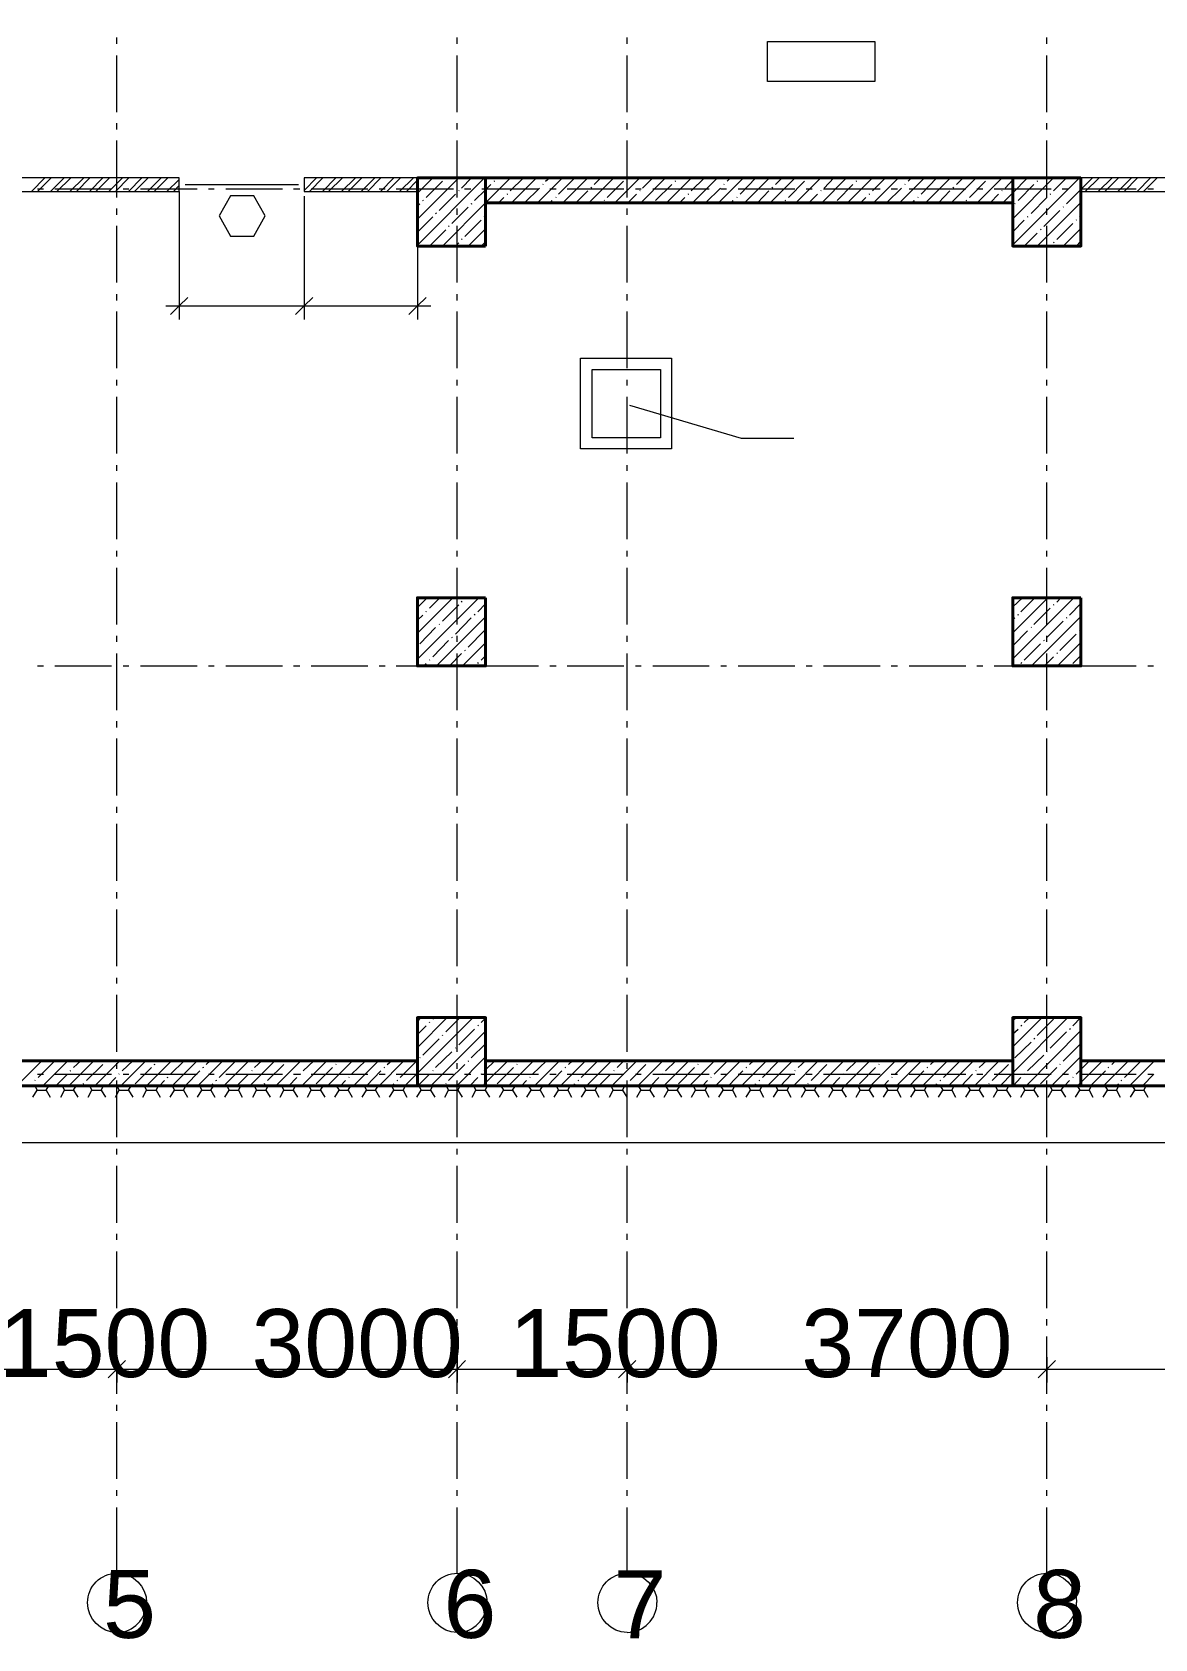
# Model space of a CAD drawing. Header units: millimetres. Extents: x -213547 to 415037, y -3642 to 106956.
# Drawn here: x -193631 to -183725, y 267 to 14438 of the extents above; entities that cross this region are included whole.
import ezdxf

# ---------------------------------------------------------------- set-up
doc = ezdxf.new("R2010")
doc.units = ezdxf.units.MM
doc.styles.get("Standard").update_dxf_attribs({"font": 'arial.ttf'})

msp = doc.modelspace()

# ---------------------------------------------------------------- linework, layer by layer
at = {"lineweight": 9}
for points in [[(-168384.7, 28983), (-168384.7, 29385.5), (-172769.4, 29385.5), (-172769.4, 32867.8), (-207511.6, 32867.8), (-207511.6, 4645.2), (-168384.7, 4645.2), (-168384.7, 5043.4)], [(-192883.5, 14333.7), (-192883.5, 14388.8)], [(-189879.9, 14333.7), (-189879.9, 14388.8)], [(-188380.3, 14333.7), (-188380.3, 14388.8)], [(-184677.7, 14333.7), (-184677.7, 14388.8)], [(-192883.5, 13732.2), (-192883.5, 14232.1)], [(-189879.9, 13732.2), (-189879.9, 14232.1)], [(-188380.3, 13732.2), (-188380.3, 14232.1)], [(-184677.7, 13732.2), (-184677.7, 14232.1)], [(-192883.5, 13579.7), (-192883.5, 13634.8)], [(-189879.9, 13579.7), (-189879.9, 13634.8)], [(-188380.3, 13579.7), (-188380.3, 13634.8)], [(-184677.7, 13579.7), (-184677.7, 13634.8)], [(-192883.5, 12978.1), (-192883.5, 13482.2)], [(-189879.9, 12978.1), (-189879.9, 13482.2)], [(-188380.3, 12978.1), (-188380.3, 13482.2)], [(-184677.7, 12978.1), (-184677.7, 13482.2)], [(-193637.6, 13033.2), (-193519, 13151.8)], [(-193582.5, 13033.2), (-193463.9, 13151.8)], [(-193582.5, 13054.4), (-193531.7, 13054.4)], [(-193468.1, 13033.2), (-193349.5, 13151.8)], [(-193430, 13054.4), (-192930.1, 13054.4)], [(-193413.1, 13033.2), (-193290.2, 13151.8)], [(-193298.7, 13033.2), (-193175.8, 13151.8)], [(-193239.4, 13033.2), (-193120.8, 13151.8)], [(-193125, 13033.2), (-193006.4, 13151.8)], [(-193069.9, 13033.2), (-192947.1, 13151.8)], [(-192955.5, 13033.2), (-192832.7, 13151.8)], [(-192896.2, 13033.2), (-192777.6, 13151.8)], [(-192828.4, 13054.4), (-192777.6, 13054.4)], [(-192781.8, 13033.2), (-192663.2, 13151.8)], [(-192726.8, 13033.2), (-192608.2, 13151.8)], [(-192675.9, 13054.4), (-192176, 13054.4)], [(-192612.4, 13033.2), (-192493.8, 13151.8)], [(-192553.1, 13033.2), (-192434.5, 13151.8)], [(-192442.9, 13033.2), (-192332.8, 13139.1)], [(-192383.6, 13033.2), (-192332.8, 13084)], [(-192282, 13092.5), (-191282.2, 13092.5)], [(-192074.4, 13054.4), (-192023.5, 13054.4)], [(-191921.9, 13054.4), (-191422, 13054.4)], [(-191324.5, 13054.4), (-191269.5, 13054.4)], [(-191231.3, 13041.7), (-191121.2, 13151.8)], [(-191184.7, 13033.2), (-191066.1, 13151.8)], [(-191167.8, 13054.4), (-190667.9, 13054.4)], [(-191070.4, 13033.2), (-190951.7, 13151.8)], [(-191015.3, 13033.2), (-190892.4, 13151.8)], [(-190900.9, 13033.2), (-190778.1, 13151.8)], [(-190841.6, 13033.2), (-190723, 13151.8)], [(-190727.2, 13033.2), (-190608.6, 13151.8)], [(-190672.1, 13033.2), (-190553.5, 13151.8)], [(-190570.5, 13054.4), (-190515.4, 13054.4)], [(-190557.8, 13033.2), (-190439.1, 13151.8)], [(-190502.7, 13033.2), (-190379.8, 13151.8)], [(-190418, 13054.4), (-189913.8, 13054.4)], [(-190388.3, 13033.2), (-190265.5, 13151.8)], [(-190329, 13033.2), (-190231.6, 13130.6)], [(-190231.6, 13016.2), (-190096, 13151.8)], [(-190231.6, 12787.5), (-189867.2, 13151.8)], [(-190231.6, 12558.7), (-189638.5, 13151.8)], [(-190231.6, 13130.6), (-190210.4, 13151.8)], [(-190155.3, 12978.1), (-190011.3, 13122.2)], [(-190011.3, 12550.2), (-189630, 12931.5), (-189409.7, 13151.8)], [(-189981.6, 13151.8), (-189981.6, 13151.8)], [(-189867.2, 13037.4), (-189863, 13041.7)], [(-189841.8, 13062.8), (-189752.9, 13151.8)], [(-189816.4, 13054.4), (-189761.3, 13054.4)], [(-189727.4, 12952.7), (-189630, 13045.9), (-189583.4, 13092.5)], [(-189663.9, 13054.4), (-189164, 13054.4)], [(-189553.8, 13122.2), (-189549.5, 13126.4)], [(-189528.3, 13151.8), (-189524.1, 13151.8)], [(-189414, 13037.4), (-189295.3, 13151.8)], [(-189401.2, 12931.5), (-189181, 13151.8)], [(-189286.9, 12931.5), (-189155.5, 13062.8)], [(-189172.5, 12931.5), (-188952.2, 13151.8)], [(-189125.9, 13092.5), (-189121.6, 13096.7)], [(-189100.5, 13122.2), (-189066.6, 13151.8)], [(-189062.3, 13054.4), (-189007.3, 13054.4)], [(-188986.1, 13007.8), (-188842, 13151.8)], [(-188948, 12931.5), (-188727.7, 13151.8)], [(-188909.8, 13054.4), (-188409.9, 13054.4)], [(-188833.6, 12931.5), (-188727.7, 13037.4)], [(-188719.2, 12931.5), (-188498.9, 13151.8)], [(-188698, 13062.8), (-188693.8, 13071.3)], [(-188672.6, 13092.5), (-188613.3, 13151.8)], [(-188558.2, 12978.1), (-188414.2, 13122.2)], [(-188490.4, 12931.5), (-188270.1, 13151.8)], [(-188384.5, 13151.8), (-188384.5, 13151.8)], [(-188308.3, 13054.4), (-188257.4, 13054.4)], [(-188270.1, 13037.4), (-188265.9, 13041.7)], [(-188261.7, 12931.5), (-188041.4, 13151.8)], [(-188244.7, 13062.8), (-188155.8, 13151.8)], [(-188155.8, 13054.4), (-187655.9, 13054.4)], [(-188130.3, 12952.7), (-187986.3, 13092.5)], [(-188032.9, 12931.5), (-187812.6, 13151.8)], [(-187956.6, 13122.2), (-187952.4, 13126.4)], [(-187927, 13151.8), (-187927, 13151.8)], [(-187816.9, 13037.4), (-187698.2, 13151.8)], [(-187804.1, 12931.5), (-187583.9, 13151.8)], [(-187689.8, 12931.5), (-187558.4, 13062.8)], [(-187575.4, 12931.5), (-187355.1, 13151.8)], [(-187554.2, 13054.4), (-187503.4, 13054.4)], [(-187528.8, 13092.5), (-187524.5, 13096.7)], [(-187499.1, 13122.2), (-187469.5, 13151.8)], [(-187401.7, 13054.4), (-186901.8, 13054.4)], [(-187384.7, 13007.8), (-187244.9, 13151.8)], [(-187346.6, 12931.5), (-187126.3, 13151.8)], [(-187232.2, 12931.5), (-187130.6, 13037.4)], [(-187117.9, 12931.5), (-186897.6, 13151.8)], [(-187100.9, 13062.8), (-187096.7, 13071.3)], [(-187071.3, 13092.5), (-187011.9, 13151.8)], [(-186956.9, 12978.1), (-186817.1, 13122.2)], [(-186893.3, 12931.5), (-186673, 13151.8)], [(-186800.1, 13054.4), (-186749.3, 13054.4)], [(-186787.4, 13151.8), (-186787.4, 13151.8)], [(-186673, 13037.4), (-186668.8, 13041.7)], [(-186664.6, 12931.5), (-186444.3, 13151.8)], [(-186647.6, 13054.4), (-186147.7, 13054.4)], [(-186643.4, 13062.8), (-186558.7, 13151.8)], [(-186529, 12952.7), (-186389.2, 13092.5)], [(-186435.8, 12931.5), (-186215.5, 13151.8)], [(-186359.5, 13122.2), (-186355.3, 13126.4)], [(-186329.9, 13151.8), (-186329.9, 13151.8)], [(-186215.5, 13037.4), (-186101.1, 13151.8)], [(-186207, 12931.5), (-185986.7, 13151.8)], [(-186092.7, 12931.5), (-185961.3, 13062.8)], [(-186050.3, 13054.4), (-185995.2, 13054.4)], [(-185978.3, 12931.5), (-185758, 13151.8)], [(-185931.7, 13092.5), (-185927.4, 13096.7)], [(-185902, 13122.2), (-185872.4, 13151.8)], [(-185893.6, 13054.4), (-185393.7, 13054.4)], [(-185787.6, 13007.8), (-185647.8, 13151.8)], [(-185749.5, 12931.5), (-185529.2, 13151.8)], [(-185635.1, 12931.5), (-185533.5, 13037.4)], [(-185520.8, 12931.5), (-185300.5, 13151.8)], [(-185503.8, 13062.8), (-185499.6, 13071.3)], [(-185474.2, 13092.5), (-185414.8, 13151.8)], [(-185359.8, 12978.1), (-185220, 13122.2)], [(-185296.2, 13054.4), (-185241.2, 13054.4)], [(-185292, 12931.5), (-185071.7, 13151.8)], [(-185190.3, 13151.8), (-185186.1, 13151.8)], [(-185143.7, 13054.4), (-184639.6, 13054.4)], [(-185075.9, 13037.4), (-185071.7, 13041.7)], [(-185067.5, 12931.5), (-184978.5, 13020.5), (-184847.2, 13151.8)], [(-185046.3, 13062.8), (-184978.5, 13134.9), (-184961.6, 13151.8)], [(-184978.5, 12791.7), (-184618.4, 13151.8)], [(-184978.5, 12563), (-184389.6, 13151.8)], [(-184931.9, 12952.7), (-184792.1, 13092.5)], [(-184762.4, 13122.2), (-184758.2, 13126.4)], [(-184732.8, 13151.8), (-184732.8, 13151.8)], [(-184618.4, 13037.4), (-184504, 13151.8)], [(-184542.2, 13054.4), (-184487.1, 13054.4)], [(-184504, 12923), (-184376.9, 13050.1)], [(-184389.6, 13054.4), (-183889.8, 13054.4)], [(-184376.9, 13050.1), (-184275.3, 13151.8)], [(-184338.8, 13033.2), (-184216, 13151.8)], [(-184224.4, 13033.2), (-184101.6, 13151.8)], [(-184165.1, 13033.2), (-184046.5, 13151.8)], [(-184050.7, 13033.2), (-183932.1, 13151.8)], [(-183995.7, 13033.2), (-183877.1, 13151.8)], [(-183881.3, 13033.2), (-183762.7, 13151.8)], [(-183826.2, 13033.2), (-183703.4, 13151.8)], [(-183788.1, 13054.4), (-183737.3, 13054.4)], [(-192332.8, 13033.2), (-192332.8, 12024.9), (-192332.8, 11902.1)], [(-191231.3, 12990.8), (-191231.3, 12024.9), (-191231.3, 11902.1)], [(-190231.6, 12901.9), (-190210.4, 12923)], [(-190185, 12952.7), (-190176.5, 12956.9)], [(-190040.9, 12863.7), (-189896.9, 13007.8)], [(-189757.1, 12923), (-189748.6, 12927.3)], [(-189515.6, 12931.5), (-189469, 12978.1)], [(-189439.4, 13007.8), (-189435.1, 13012)], [(-189058.1, 12931.5), (-189041.2, 12952.7)], [(-189011.5, 12978.1), (-189007.3, 12982.4)], [(-188583.6, 12952.7), (-188579.4, 12956.9)], [(-188376, 12931.5), (-188299.8, 13007.8)], [(-187918.5, 12931.5), (-187871.9, 12978.1)], [(-187842.3, 13007.8), (-187838, 13012)], [(-187461, 12931.5), (-187444.1, 12952.7)], [(-187414.4, 12978.1), (-187410.2, 12982.4)], [(-186986.5, 12952.7), (-186982.3, 12956.9)], [(-186778.9, 12931.5), (-186702.7, 13007.8)], [(-186321.4, 12931.5), (-186274.8, 12978.1)], [(-186245.2, 13007.8), (-186240.9, 13012)], [(-185863.9, 12931.5), (-185847, 12952.7)], [(-185817.3, 12978.1), (-185813.1, 12982.4)], [(-185389.4, 12952.7), (-185385.2, 12956.9)], [(-185177.6, 12931.5), (-185105.6, 13007.8)], [(-184961.6, 12923), (-184957.3, 12927.3)], [(-184817.5, 12838.3), (-184677.7, 12978.1)], [(-184762.4, 12550.2), (-184376.9, 12935.8)], [(-184648.1, 13007.8), (-184643.8, 13012)], [(-184533.7, 12893.4), (-184529.4, 12897.6)], [(-192883.5, 12825.6), (-192883.5, 12880.7)], [(-190231.6, 12673.1), (-190096, 12808.7)], [(-190070.6, 12838.3), (-190062.1, 12842.6)], [(-189926.5, 12749.4), (-189782.5, 12893.4)], [(-189879.9, 12825.6), (-189879.9, 12880.7)], [(-189812.2, 12635), (-189668.1, 12779)], [(-189642.7, 12808.7), (-189634.2, 12812.9)], [(-188380.3, 12825.6), (-188380.3, 12880.7)], [(-184978.5, 12677.3), (-184876.8, 12779)], [(-184847.2, 12808.7), (-184842.9, 12812.9)], [(-184703.1, 12723.9), (-184563.3, 12863.7)], [(-184677.7, 12825.6), (-184677.7, 12880.7)], [(-184419.3, 12779), (-184415.1, 12783.2)], [(-184389.6, 12808.7), (-184376.9, 12821.4)], [(-192883.5, 12228.3), (-192883.5, 12728.2)], [(-190125.7, 12550.2), (-189981.6, 12694.3)], [(-189956.2, 12723.9), (-189952, 12728.2)], [(-189879.9, 12228.3), (-189879.9, 12728.2)], [(-189841.8, 12609.6), (-189837.6, 12613.8)], [(-189782.5, 12550.2), (-189630, 12702.8)], [(-188380.3, 12228.3), (-188380.3, 12728.2)], [(-184876.8, 12550.2), (-184762.4, 12664.6)], [(-184732.8, 12694.3), (-184728.6, 12698.5)], [(-184677.7, 12228.3), (-184677.7, 12728.2)], [(-184588.8, 12609.6), (-184449, 12749.4)], [(-184533.7, 12550.2), (-184376.9, 12707)], [(-190231.6, 12550.2), (-190231.6, 12024.9), (-190231.6, 11902.1)], [(-189896.9, 12550.2), (-189867.2, 12579.9)], [(-189668.1, 12550.2), (-189630, 12588.4)], [(-184618.4, 12579.9), (-184614.2, 12584.1)], [(-184419.3, 12550.2), (-184376.9, 12592.6)], [(-192883.5, 12071.5), (-192883.5, 12126.6)], [(-189879.9, 12071.5), (-189879.9, 12126.6)], [(-188380.3, 12071.5), (-188380.3, 12126.6)], [(-184677.7, 12071.5), (-184677.7, 12126.6)], [(-192883.5, 11474.2), (-192883.5, 11974.1)], [(-192451.4, 12024.9), (-191231.3, 12024.9), (-190112.9, 12024.9)], [(-189879.9, 11474.2), (-189879.9, 11974.1)], [(-188380.3, 11474.2), (-188380.3, 11974.1)], [(-184677.7, 11474.2), (-184677.7, 11974.1)], [(-192883.5, 11321.7), (-192883.5, 11372.5)], [(-189879.9, 11321.7), (-189879.9, 11372.5)], [(-188380.3, 11321.7), (-188380.3, 11372.5)], [(-184677.7, 11321.7), (-184677.7, 11372.5)], [(-192883.5, 10720.1), (-192883.5, 11220)], [(-189879.9, 10720.1), (-189879.9, 11220)], [(-188380.3, 10720.1), (-188380.3, 11220)], [(-184677.7, 10720.1), (-184677.7, 11220)], [(-188359.1, 11148), (-187376.3, 10855.7), (-186910.3, 10855.7)], [(-192883.5, 10567.6), (-192883.5, 10618.5)], [(-189879.9, 10567.6), (-189879.9, 10618.5)], [(-188380.3, 10567.6), (-188380.3, 10618.5)], [(-184677.7, 10567.6), (-184677.7, 10618.5)], [(-192883.5, 9966.1), (-192883.5, 10466)], [(-189879.9, 9966.1), (-189879.9, 10466)], [(-188380.3, 9966.1), (-188380.3, 10466)], [(-184677.7, 9966.1), (-184677.7, 10466)], [(-192883.5, 9813.6), (-192883.5, 9864.4)], [(-189879.9, 9813.6), (-189879.9, 9864.4)], [(-188380.3, 9813.6), (-188380.3, 9864.4)], [(-184677.7, 9813.6), (-184677.7, 9864.4)], [(-192883.5, 9212), (-192883.5, 9711.9)], [(-189879.9, 9212), (-189879.9, 9711.9)], [(-188380.3, 9212), (-188380.3, 9711.9)], [(-184677.7, 9212), (-184677.7, 9711.9)], [(-190231.6, 9364.5), (-190146.8, 9449.2)], [(-190231.6, 9135.8), (-189918.1, 9449.2)], [(-190231.6, 8907), (-189689.3, 9449.2)], [(-190125.7, 9356), (-190032.5, 9449.2)], [(-190011.3, 9241.7), (-189867.2, 9385.7)], [(-189841.8, 9411.1), (-189837.6, 9419.6)], [(-189812.2, 9440.8), (-189803.7, 9449.2)], [(-189697.8, 9326.4), (-189630, 9394.2)], [(-184978.5, 9368.8), (-184893.8, 9449.2)], [(-184978.5, 9140), (-184669.2, 9449.2)], [(-184978.5, 8911.2), (-184440.5, 9449.2)], [(-184906.5, 9326.4), (-184783.6, 9449.2)], [(-184792.1, 9212), (-184648.1, 9356)], [(-184618.4, 9385.7), (-184614.2, 9389.9)], [(-184588.8, 9411.1), (-184554.9, 9449.2)], [(-184478.6, 9296.7), (-184376.9, 9398.4)], [(-190231.6, 9250.1), (-190185, 9296.7)], [(-190155.3, 9326.4), (-190151.1, 9330.6)], [(-190062.1, 8847.7), (-189630, 9279.8)], [(-190040.9, 9212), (-190036.7, 9216.2)], [(-189896.9, 9127.3), (-189757.1, 9271.3)], [(-189727.4, 9296.7), (-189723.2, 9305.2)], [(-184978.5, 9254.4), (-184961.6, 9271.3)], [(-184931.9, 9296.7), (-184927.7, 9305.2)], [(-184813.3, 8847.7), (-184376.9, 9284)], [(-184677.7, 9097.6), (-184533.7, 9241.7)], [(-184504, 9271.3), (-184499.8, 9275.6)], [(-192883.5, 9059.5), (-192883.5, 9114.6)], [(-190210.4, 9042.6), (-190070.6, 9186.6)], [(-190096, 8928.2), (-189956.2, 9072.2)], [(-189926.5, 9097.6), (-189922.3, 9101.9)], [(-189879.9, 9059.5), (-189879.9, 9114.6)], [(-189782.5, 9012.9), (-189642.7, 9156.9)], [(-188380.3, 9059.5), (-188380.3, 9114.6)], [(-184978.5, 9025.6), (-184847.2, 9156.9)], [(-184817.5, 9186.6), (-184813.3, 9190.8)], [(-184703.1, 9072.2), (-184698.9, 9076.4)], [(-184677.7, 9059.5), (-184677.7, 9114.6)], [(-184563.3, 8983.2), (-184419.3, 9127.3)], [(-184389.6, 9156.9), (-184385.4, 9161.2)], [(-192883.5, 8457.9), (-192883.5, 8957.8)], [(-189947.7, 8847.7), (-189841.8, 8957.8)], [(-189879.9, 8457.9), (-189879.9, 8957.8)], [(-189833.3, 8847.7), (-189630, 9051)], [(-189812.2, 8983.2), (-189807.9, 8987.5)], [(-189668.1, 8898.5), (-189630, 8936.6)], [(-188380.3, 8457.9), (-188380.3, 8957.8)], [(-184876.8, 8898.5), (-184732.8, 9042.6)], [(-184698.9, 8847.7), (-184618.4, 8928.2)], [(-184677.7, 8457.9), (-184677.7, 8957.8)], [(-184588.8, 8957.8), (-184584.5, 8962.1)], [(-184584.5, 8847.7), (-184376.9, 9055.3)], [(-184449, 8868.9), (-184376.9, 8940.9)], [(-193582.5, 8847.7), (-193531.7, 8847.7)], [(-193430, 8847.7), (-192930.1, 8847.7)], [(-192828.4, 8847.7), (-192777.6, 8847.7)], [(-192675.9, 8847.7), (-192176, 8847.7)], [(-192074.4, 8847.7), (-192023.5, 8847.7)], [(-191921.9, 8847.7), (-191422, 8847.7)], [(-191324.5, 8847.7), (-191269.5, 8847.7)], [(-191167.8, 8847.7), (-190667.9, 8847.7)], [(-190570.5, 8847.7), (-190515.4, 8847.7)], [(-190418, 8847.7), (-189913.8, 8847.7)], [(-190176.5, 8847.7), (-190155.3, 8868.9)], [(-190125.7, 8898.5), (-190121.4, 8902.8)], [(-189816.4, 8847.7), (-189761.3, 8847.7)], [(-189697.8, 8868.9), (-189693.6, 8877.3)], [(-189663.9, 8847.7), (-189164, 8847.7)], [(-189062.3, 8847.7), (-189007.3, 8847.7)], [(-188909.8, 8847.7), (-188409.9, 8847.7)], [(-188308.3, 8847.7), (-188257.4, 8847.7)], [(-188155.8, 8847.7), (-187655.9, 8847.7)], [(-187554.2, 8847.7), (-187503.4, 8847.7)], [(-187401.7, 8847.7), (-186901.8, 8847.7)], [(-186800.1, 8847.7), (-186749.3, 8847.7)], [(-186647.6, 8847.7), (-186147.7, 8847.7)], [(-186050.3, 8847.7), (-185995.2, 8847.7)], [(-185893.6, 8847.7), (-185393.7, 8847.7)], [(-185296.2, 8847.7), (-185241.2, 8847.7)], [(-185143.7, 8847.7), (-184639.6, 8847.7)], [(-184906.5, 8868.9), (-184898, 8877.3)], [(-184542.2, 8847.7), (-184487.1, 8847.7)], [(-184389.6, 8847.7), (-183889.8, 8847.7)], [(-183788.1, 8847.7), (-183737.3, 8847.7)], [(-192883.5, 8305.4), (-192883.5, 8360.5)], [(-189879.9, 8305.4), (-189879.9, 8360.5)], [(-188380.3, 8305.4), (-188380.3, 8360.5)], [(-184677.7, 8305.4), (-184677.7, 8360.5)], [(-192883.5, 7703.9), (-192883.5, 8208)], [(-189879.9, 7703.9), (-189879.9, 8208)], [(-188380.3, 7703.9), (-188380.3, 8208)], [(-184677.7, 7703.9), (-184677.7, 8208)], [(-192883.5, 7551.4), (-192883.5, 7606.4)], [(-189879.9, 7551.4), (-189879.9, 7606.4)], [(-188380.3, 7551.4), (-188380.3, 7606.4)], [(-184677.7, 7551.4), (-184677.7, 7606.4)], [(-192883.5, 6954), (-192883.5, 7453.9)], [(-189879.9, 6954), (-189879.9, 7453.9)], [(-188380.3, 6954), (-188380.3, 7453.9)], [(-184677.7, 6954), (-184677.7, 7453.9)], [(-192883.5, 6797.3), (-192883.5, 6852.4)], [(-189879.9, 6797.3), (-189879.9, 6852.4)], [(-188380.3, 6797.3), (-188380.3, 6852.4)], [(-184677.7, 6797.3), (-184677.7, 6852.4)], [(-192883.5, 6200), (-192883.5, 6699.9)], [(-189879.9, 6200), (-189879.9, 6699.9)], [(-188380.3, 6200), (-188380.3, 6699.9)], [(-184677.7, 6200), (-184677.7, 6699.9)], [(-192883.5, 6047.5), (-192883.5, 6098.3)], [(-189879.9, 6047.5), (-189879.9, 6098.3)], [(-188380.3, 6047.5), (-188380.3, 6098.3)], [(-184677.7, 6047.5), (-184677.7, 6098.3)], [(-192883.5, 5445.9), (-192883.5, 5945.8)], [(-189879.9, 5445.9), (-189879.9, 5945.8)], [(-188380.3, 5445.9), (-188380.3, 5945.8)], [(-184677.7, 5445.9), (-184677.7, 5945.8)], [(-190341.7, 5145.1), (-190231.6, 5255.3), (-189740.2, 5746.7)], [(-190231.6, 5712.8), (-190197.7, 5746.7)], [(-190231.6, 5484), (-189968.9, 5746.7)], [(-190231.6, 5598.4), (-190155.3, 5674.7)], [(-190125.7, 5704.3), (-190121.4, 5708.6)], [(-190096, 5734), (-190083.3, 5746.7)], [(-189981.6, 5619.6), (-189854.5, 5746.7)], [(-189697.8, 5674.7), (-189693.6, 5678.9)], [(-189668.1, 5704.3), (-189630, 5742.4)], [(-185088.6, 5145.1), (-184978.5, 5259.5), (-184491.3, 5746.7)], [(-184978.5, 5717), (-184944.6, 5746.7)], [(-184978.5, 5488.3), (-184720.1, 5746.7)], [(-184906.5, 5674.7), (-184898, 5678.9)], [(-184876.8, 5704.3), (-184830.2, 5746.7)], [(-184762.4, 5589.9), (-184618.4, 5734)], [(-184449, 5674.7), (-184376.9, 5746.7)], [(-190185, 5416.2), (-190040.9, 5560.3)], [(-190112.9, 5145.1), (-189630, 5628.1)], [(-190011.3, 5589.9), (-190007, 5594.2)], [(-189867.2, 5505.2), (-189727.4, 5645)], [(-184978.5, 5602.6), (-184931.9, 5645)], [(-184961.6, 5390.8), (-184817.5, 5530.6)], [(-184859.9, 5145.1), (-184376.9, 5632.3)], [(-184792.1, 5560.3), (-184783.6, 5564.5)], [(-184648.1, 5475.6), (-184504, 5619.6)], [(-184478.6, 5645), (-184470.1, 5649.2)], [(-190210.4, 5390.8), (-190206.1, 5395.1)], [(-190070.6, 5306.1), (-189926.5, 5445.9)], [(-189896.9, 5475.6), (-189892.7, 5479.8)], [(-189884.2, 5145.1), (-189630, 5399.3)], [(-189757.1, 5390.8), (-189630, 5513.7)], [(-184847.2, 5276.4), (-184703.1, 5416.2)], [(-184677.7, 5445.9), (-184673.5, 5450.1)], [(-184635.4, 5145.1), (-184376.9, 5403.5)], [(-184533.7, 5361.2), (-184389.6, 5505.2)], [(-193764.7, 5145.1), (-193544.4, 5365.4)], [(-193582.5, 5246.8), (-193531.7, 5246.8)], [(-193578.3, 5217.1), (-193434.2, 5361.2)], [(-193535.9, 5145.1), (-193315.6, 5365.4)], [(-193430, 5246.8), (-192930.1, 5246.8)], [(-193421.5, 5145.1), (-193319.9, 5246.8)], [(-193307.2, 5145.1), (-193086.9, 5365.4)], [(-193294.4, 5276.4), (-193290.2, 5280.7)], [(-193264.8, 5306.1), (-193201.2, 5365.4)], [(-193150.4, 5191.7), (-193006.4, 5331.5)], [(-193078.4, 5145.1), (-192858.1, 5365.4)], [(-192981, 5361.2), (-192972.5, 5365.4)], [(-192883.5, 5293.4), (-192883.5, 5344.2)], [(-192866.6, 5246.8), (-192862.3, 5251)], [(-192849.6, 5145.1), (-192629.3, 5365.4)], [(-192836.9, 5276.4), (-192743.7, 5365.4)], [(-192828.4, 5246.8), (-192777.6, 5246.8)], [(-192722.5, 5162.1), (-192578.5, 5306.1)], [(-192675.9, 5246.8), (-192176, 5246.8)], [(-192620.9, 5145.1), (-192400.6, 5365.4)], [(-192553.1, 5331.5), (-192544.6, 5335.8)], [(-192523.4, 5361.2), (-192515, 5365.4)], [(-192409, 5246.8), (-192290.4, 5365.4)], [(-192396.3, 5145.1), (-192176, 5365.4)], [(-192282, 5145.1), (-192150.6, 5276.4)], [(-192167.6, 5145.1), (-191947.3, 5365.4)], [(-192125.2, 5306.1), (-192116.7, 5310.3)], [(-192095.6, 5331.5), (-192061.7, 5365.4)], [(-192074.4, 5246.8), (-192023.5, 5246.8)], [(-191981.2, 5217.1), (-191837.1, 5361.2)], [(-191938.8, 5145.1), (-191718.5, 5365.4)], [(-191921.9, 5246.8), (-191422, 5246.8)], [(-191824.4, 5145.1), (-191722.8, 5246.8)], [(-191710, 5145.1), (-191489.8, 5365.4)], [(-191693.1, 5276.4), (-191688.9, 5280.7)], [(-191667.7, 5306.1), (-191604.1, 5365.4)], [(-191553.3, 5191.7), (-191409.3, 5331.5)], [(-191481.3, 5145.1), (-191261, 5365.4)], [(-191379.6, 5361.2), (-191375.4, 5365.4)], [(-191324.5, 5246.8), (-191269.5, 5246.8)], [(-191265.2, 5246.8), (-191261, 5251)], [(-191252.5, 5145.1), (-191032.2, 5365.4)], [(-191239.8, 5276.4), (-191146.6, 5365.4)], [(-191167.8, 5246.8), (-190667.9, 5246.8)], [(-191125.4, 5162.1), (-190981.4, 5306.1)], [(-191023.8, 5145.1), (-190803.5, 5365.4)], [(-190951.7, 5331.5), (-190947.5, 5335.8)], [(-190926.3, 5361.2), (-190917.9, 5365.4)], [(-190811.9, 5246.8), (-190689.1, 5365.4)], [(-190795, 5145.1), (-190574.7, 5365.4)], [(-190680.6, 5145.1), (-190553.5, 5276.4)], [(-190570.5, 5145.1), (-190350.2, 5365.4)], [(-190570.5, 5246.8), (-190515.4, 5246.8)], [(-190523.9, 5306.1), (-190519.6, 5310.3)], [(-190498.5, 5331.5), (-190460.3, 5365.4)], [(-190418, 5246.8), (-189913.8, 5246.8)], [(-190384.1, 5217.1), (-190240, 5361.2)], [(-190227.3, 5145.1), (-190125.7, 5246.8)], [(-190096, 5276.4), (-190091.8, 5280.7)], [(-189956.2, 5191.7), (-189812.2, 5331.5)], [(-189879.9, 5293.4), (-189879.9, 5344.2)], [(-189816.4, 5246.8), (-189761.3, 5246.8)], [(-189782.5, 5361.2), (-189778.3, 5365.4)], [(-189668.1, 5246.8), (-189663.9, 5251)], [(-189663.9, 5246.8), (-189164, 5246.8)], [(-189655.4, 5145.1), (-189630, 5170.5), (-189435.1, 5365.4)], [(-189642.7, 5276.4), (-189630, 5284.9), (-189549.5, 5365.4)], [(-189528.3, 5162.1), (-189384.3, 5306.1)], [(-189426.7, 5145.1), (-189206.4, 5365.4)], [(-189354.6, 5331.5), (-189350.4, 5335.8)], [(-189325, 5361.2), (-189320.8, 5365.4)], [(-189214.8, 5246.8), (-189092, 5365.4)], [(-189197.9, 5145.1), (-188977.6, 5365.4)], [(-189083.5, 5145.1), (-188956.4, 5276.4)], [(-189062.3, 5246.8), (-189007.3, 5246.8)], [(-188969.1, 5145.1), (-188748.8, 5365.4)], [(-188926.8, 5306.1), (-188922.5, 5310.3)], [(-188909.8, 5246.8), (-188409.9, 5246.8)], [(-188897.1, 5331.5), (-188863.2, 5365.4)], [(-188787, 5217.1), (-188642.9, 5361.2)], [(-188740.4, 5145.1), (-188520.1, 5365.4)], [(-188630.2, 5145.1), (-188528.6, 5246.8)], [(-188515.8, 5145.1), (-188295.6, 5365.4)], [(-188498.9, 5276.4), (-188494.7, 5280.7)], [(-188469.2, 5306.1), (-188409.9, 5365.4)], [(-188380.3, 5293.4), (-188380.3, 5344.2)], [(-188354.9, 5191.7), (-188215.1, 5331.5)], [(-188308.3, 5246.8), (-188257.4, 5246.8)], [(-188287.1, 5145.1), (-188066.8, 5365.4)], [(-188185.4, 5361.2), (-188181.2, 5365.4)], [(-188155.8, 5246.8), (-187655.9, 5246.8)], [(-188071, 5246.8), (-188066.8, 5251)], [(-188058.3, 5145.1), (-187838, 5365.4)], [(-188041.4, 5276.4), (-187952.4, 5365.4)], [(-187927, 5162.1), (-187787.2, 5306.1)], [(-187829.6, 5145.1), (-187609.3, 5365.4)], [(-187757.5, 5331.5), (-187753.3, 5335.8)], [(-187727.9, 5361.2), (-187723.7, 5365.4)], [(-187613.5, 5246.8), (-187494.9, 5365.4)], [(-187600.8, 5145.1), (-187380.5, 5365.4)], [(-187554.2, 5246.8), (-187503.4, 5246.8)], [(-187486.4, 5145.1), (-187359.3, 5276.4)], [(-187401.7, 5246.8), (-186901.8, 5246.8)], [(-187372, 5145.1), (-187151.7, 5365.4)], [(-187329.7, 5306.1), (-187325.4, 5310.3)], [(-187300, 5331.5), (-187266.1, 5365.4)], [(-187185.6, 5217.1), (-187045.8, 5361.2)], [(-187143.3, 5145.1), (-186923, 5365.4)], [(-187028.9, 5145.1), (-186931.5, 5246.8)], [(-186914.5, 5145.1), (-186694.2, 5365.4)], [(-186901.8, 5276.4), (-186897.6, 5280.7)], [(-186872.1, 5306.1), (-186808.6, 5365.4)], [(-186800.1, 5246.8), (-186749.3, 5246.8)], [(-186757.8, 5191.7), (-186618, 5331.5)], [(-186690, 5145.1), (-186469.7, 5365.4)], [(-186647.6, 5246.8), (-186147.7, 5246.8)], [(-186588.3, 5361.2), (-186584.1, 5365.4)], [(-186473.9, 5246.8), (-186469.7, 5251)], [(-186461.2, 5145.1), (-186240.9, 5365.4)], [(-186444.3, 5276.4), (-186355.3, 5365.4)], [(-186329.9, 5162.1), (-186190.1, 5306.1)], [(-186232.5, 5145.1), (-186012.2, 5365.4)], [(-186160.4, 5331.5), (-186156.2, 5335.8)], [(-186130.8, 5361.2), (-186126.5, 5365.4)], [(-186050.3, 5246.8), (-185995.2, 5246.8)], [(-186016.4, 5246.8), (-185897.8, 5365.4)], [(-186003.7, 5145.1), (-185783.4, 5365.4)], [(-185893.6, 5246.8), (-185393.7, 5246.8)], [(-185889.3, 5145.1), (-185762.2, 5276.4)], [(-185774.9, 5145.1), (-185554.6, 5365.4)], [(-185732.6, 5306.1), (-185728.3, 5310.3)], [(-185702.9, 5331.5), (-185669, 5365.4)], [(-185588.5, 5217.1), (-185444.5, 5361.2)], [(-185546.2, 5145.1), (-185325.9, 5365.4)], [(-185431.8, 5145.1), (-185334.4, 5246.8)], [(-185317.4, 5145.1), (-185097.1, 5365.4)], [(-185304.7, 5276.4), (-185300.5, 5280.7)], [(-185296.2, 5246.8), (-185241.2, 5246.8)], [(-185275, 5306.1), (-185211.5, 5365.4)], [(-185160.7, 5191.7), (-185016.6, 5331.5)], [(-185143.7, 5246.8), (-184639.6, 5246.8)], [(-184991.2, 5361.2), (-184987, 5365.4)], [(-184876.8, 5246.8), (-184872.6, 5251)], [(-184732.8, 5162.1), (-184588.8, 5306.1)], [(-184677.7, 5293.4), (-184677.7, 5344.2)], [(-184563.3, 5331.5), (-184559.1, 5335.8)], [(-184542.2, 5246.8), (-184487.1, 5246.8)], [(-184419.3, 5246.8), (-184376.9, 5289.2), (-184300.7, 5365.4)], [(-184406.6, 5145.1), (-184376.9, 5174.8), (-184186.3, 5365.4)], [(-184389.6, 5246.8), (-183889.8, 5246.8)], [(-184292.2, 5145.1), (-184160.9, 5276.4)], [(-184177.8, 5145.1), (-183957.5, 5365.4)], [(-184135.5, 5306.1), (-184131.2, 5310.3)], [(-184105.8, 5331.5), (-184071.9, 5365.4)], [(-183991.4, 5217.1), (-183847.4, 5361.2)], [(-183949.1, 5145.1), (-183728.8, 5365.4)], [(-183834.7, 5145.1), (-183733, 5246.8)], [(-183788.1, 5246.8), (-183737.3, 5246.8)], [(-193624.9, 5043.4), (-193586.7, 5107)], [(-193607.9, 5191.7), (-193603.7, 5196)], [(-193607.9, 5145.1), (-193586.7, 5107), (-193506.3, 5107), (-193472.4, 5043.4)], [(-193506.3, 5107), (-193485.1, 5145.1)], [(-193379.2, 5043.4), (-193345.3, 5107)], [(-193366.5, 5145.1), (-193345.3, 5107), (-193264.8, 5107), (-193226.7, 5043.4)], [(-193264.8, 5107), (-193243.6, 5145.1)], [(-193180.1, 5162.1), (-193175.8, 5166.3)], [(-193137.7, 5043.4), (-193103.8, 5107)], [(-193125, 5145.1), (-193103.8, 5107), (-193023.3, 5107), (-192985.2, 5043.4)], [(-193023.3, 5107), (-193002.1, 5145.1)], [(-192964, 5145.1), (-192892, 5217.1)], [(-192896.2, 5043.4), (-192862.3, 5107)], [(-192883.5, 4691.8), (-192883.5, 5191.7)], [(-192883.5, 5145.1), (-192862.3, 5107), (-192781.8, 5107), (-192743.7, 5043.4)], [(-192781.8, 5107), (-192756.4, 5145.1)], [(-192654.8, 5043.4), (-192620.9, 5107)], [(-192642, 5145.1), (-192620.9, 5107), (-192536.1, 5107), (-192502.2, 5043.4)], [(-192536.1, 5107), (-192515, 5145.1)], [(-192506.5, 5145.1), (-192464.1, 5191.7)], [(-192438.7, 5217.1), (-192430.2, 5221.4)], [(-192413.3, 5043.4), (-192375.2, 5107)], [(-192396.3, 5145.1), (-192375.2, 5107), (-192294.7, 5107), (-192260.8, 5043.4)], [(-192294.7, 5107), (-192273.5, 5145.1)], [(-192171.8, 5043.4), (-192133.7, 5107)], [(-192154.9, 5145.1), (-192133.7, 5107), (-192053.2, 5107), (-192019.3, 5043.4)], [(-192053.2, 5145.1), (-192036.2, 5162.1)], [(-192053.2, 5107), (-192032, 5145.1)], [(-192010.8, 5191.7), (-192002.4, 5196)], [(-191930.3, 5043.4), (-191892.2, 5107)], [(-191913.4, 5145.1), (-191892.2, 5107), (-191811.7, 5107), (-191777.8, 5043.4)], [(-191811.7, 5107), (-191790.5, 5145.1)], [(-191684.6, 5043.4), (-191650.7, 5107)], [(-191671.9, 5145.1), (-191650.7, 5107), (-191570.3, 5107), (-191532.1, 5043.4)], [(-191583, 5162.1), (-191574.5, 5166.3)], [(-191570.3, 5107), (-191549.1, 5145.1)], [(-191443.2, 5043.4), (-191409.3, 5107)], [(-191430.5, 5145.1), (-191409.3, 5107), (-191328.8, 5107), (-191290.7, 5043.4)], [(-191366.9, 5145.1), (-191294.9, 5217.1)], [(-191328.8, 5107), (-191307.6, 5145.1)], [(-191201.7, 5043.4), (-191167.8, 5107)], [(-191189, 5145.1), (-191167.8, 5107), (-191087.3, 5107), (-191049.2, 5043.4)], [(-191087.3, 5107), (-191061.9, 5145.1)], [(-190960.2, 5043.4), (-190922.1, 5107)], [(-190947.5, 5145.1), (-190922.1, 5107), (-190841.6, 5107), (-190807.7, 5043.4)], [(-190909.4, 5145.1), (-190867, 5191.7)], [(-190841.6, 5107), (-190820.4, 5145.1)], [(-190837.4, 5217.1), (-190833.1, 5221.4)], [(-190718.7, 5043.4), (-190680.6, 5107)], [(-190701.8, 5145.1), (-190680.6, 5107), (-190600.1, 5107), (-190566.2, 5043.4)], [(-190600.1, 5107), (-190578.9, 5145.1)], [(-190477.3, 5043.4), (-190439.1, 5107)], [(-190460.3, 5145.1), (-190439.1, 5107), (-190358.7, 5107), (-190324.8, 5043.4)], [(-190456.1, 5145.1), (-190439.1, 5162.1)], [(-190409.5, 5191.7), (-190405.3, 5196)], [(-190358.7, 5107), (-190337.5, 5145.1)], [(-190235.8, 5043.4), (-190197.7, 5107)], [(-190218.9, 5145.1), (-190197.7, 5107), (-190117.2, 5107), (-190079.1, 5043.4)], [(-190117.2, 5107), (-190096, 5145.1)], [(-189990.1, 5043.4), (-189956.2, 5107)], [(-189981.6, 5162.1), (-189977.4, 5166.3)], [(-189977.4, 5145.1), (-189956.2, 5107), (-189875.7, 5107), (-189837.6, 5043.4)], [(-189879.9, 4691.8), (-189879.9, 5191.7)], [(-189875.7, 5107), (-189854.5, 5145.1)], [(-189769.8, 5145.1), (-189697.8, 5217.1)], [(-189748.6, 5043.4), (-189714.7, 5107)], [(-189735.9, 5145.1), (-189714.7, 5107), (-189634.2, 5107), (-189596.1, 5043.4)], [(-189634.2, 5107), (-189613.1, 5145.1)], [(-189507.2, 5043.4), (-189473.3, 5107)], [(-189494.4, 5145.1), (-189473.3, 5107), (-189392.8, 5107), (-189354.6, 5043.4)], [(-189392.8, 5107), (-189367.4, 5145.1)], [(-189312.3, 5145.1), (-189269.9, 5191.7)], [(-189265.7, 5043.4), (-189227.6, 5107)], [(-189253, 5145.1), (-189227.6, 5107), (-189147.1, 5107), (-189113.2, 5043.4)], [(-189240.3, 5217.1), (-189236, 5221.4)], [(-189147.1, 5107), (-189125.9, 5145.1)], [(-189024.2, 5043.4), (-188986.1, 5107)], [(-189007.3, 5145.1), (-188986.1, 5107), (-188905.6, 5107), (-188871.7, 5043.4)], [(-188905.6, 5107), (-188884.4, 5145.1)], [(-188854.8, 5145.1), (-188842, 5162.1)], [(-188812.4, 5191.7), (-188808.2, 5196)], [(-188782.7, 5043.4), (-188744.6, 5107)], [(-188765.8, 5145.1), (-188744.6, 5107), (-188664.1, 5107), (-188630.2, 5043.4)], [(-188664.1, 5107), (-188642.9, 5145.1)], [(-188537, 5043.4), (-188503.1, 5107)], [(-188524.3, 5145.1), (-188503.1, 5107), (-188422.6, 5107), (-188384.5, 5043.4)], [(-188422.6, 5107), (-188401.5, 5145.1)], [(-188384.5, 5162.1), (-188380.3, 5166.3)], [(-188380.3, 4691.8), (-188380.3, 5191.7)], [(-188295.6, 5043.4), (-188261.7, 5107)], [(-188282.8, 5145.1), (-188261.7, 5107), (-188181.2, 5107), (-188143, 5043.4)], [(-188181.2, 5107), (-188160, 5145.1)], [(-188172.7, 5145.1), (-188100.7, 5217.1)], [(-188054.1, 5043.4), (-188020.2, 5107)], [(-188041.4, 5145.1), (-188020.2, 5107), (-187939.7, 5107), (-187901.6, 5043.4)], [(-187939.7, 5107), (-187914.3, 5145.1)], [(-187812.6, 5043.4), (-187778.7, 5107)], [(-187799.9, 5145.1), (-187778.7, 5107), (-187694, 5107), (-187660.1, 5043.4)], [(-187715.2, 5145.1), (-187672.8, 5191.7)], [(-187694, 5107), (-187672.8, 5145.1)], [(-187643.2, 5217.1), (-187638.9, 5221.4)], [(-187571.1, 5043.4), (-187533, 5107)], [(-187558.4, 5145.1), (-187533, 5107), (-187452.5, 5107), (-187418.6, 5043.4)], [(-187452.5, 5107), (-187431.3, 5145.1)], [(-187329.7, 5043.4), (-187291.5, 5107)], [(-187312.7, 5145.1), (-187291.5, 5107), (-187211.1, 5107), (-187177.2, 5043.4)], [(-187257.7, 5145.1), (-187244.9, 5162.1)], [(-187215.3, 5191.7), (-187211.1, 5196)], [(-187211.1, 5107), (-187189.9, 5145.1)], [(-187088.2, 5043.4), (-187050.1, 5107)], [(-187071.3, 5145.1), (-187050.1, 5107), (-186969.6, 5107), (-186935.7, 5043.4)], [(-186969.6, 5107), (-186948.4, 5145.1)], [(-186842.5, 5043.4), (-186808.6, 5107)], [(-186829.8, 5145.1), (-186808.6, 5107), (-186728.1, 5107), (-186690, 5043.4)], [(-186787.4, 5162.1), (-186783.2, 5166.3)], [(-186728.1, 5107), (-186706.9, 5145.1)], [(-186601, 5043.4), (-186567.1, 5107)], [(-186588.3, 5145.1), (-186567.1, 5107), (-186486.6, 5107), (-186448.5, 5043.4)], [(-186575.6, 5145.1), (-186503.6, 5217.1)], [(-186486.6, 5107), (-186465.5, 5145.1)], [(-186359.5, 5043.4), (-186325.7, 5107)], [(-186346.8, 5145.1), (-186325.7, 5107), (-186245.2, 5107), (-186207, 5043.4)], [(-186245.2, 5107), (-186219.7, 5145.1)], [(-186118.1, 5145.1), (-186075.7, 5191.7)], [(-186118.1, 5043.4), (-186079.9, 5107)], [(-186105.4, 5145.1), (-186079.9, 5107), (-185999.5, 5107), (-185965.6, 5043.4)], [(-186046.1, 5217.1), (-186041.8, 5221.4)], [(-185999.5, 5107), (-185978.3, 5145.1)], [(-185876.6, 5043.4), (-185838.5, 5107)], [(-185859.7, 5145.1), (-185838.5, 5107), (-185758, 5107), (-185724.1, 5043.4)], [(-185758, 5107), (-185736.8, 5145.1)], [(-185660.6, 5145.1), (-185647.8, 5162.1)], [(-185635.1, 5043.4), (-185597, 5107)], [(-185618.2, 5191.7), (-185614, 5196)], [(-185618.2, 5145.1), (-185597, 5107), (-185516.5, 5107), (-185482.6, 5043.4)], [(-185516.5, 5107), (-185495.3, 5145.1)], [(-185393.7, 5043.4), (-185355.5, 5107)], [(-185376.7, 5145.1), (-185355.5, 5107), (-185275, 5107), (-185236.9, 5043.4)], [(-185275, 5107), (-185253.9, 5145.1)], [(-185190.3, 5162.1), (-185186.1, 5166.3)], [(-185148, 5043.4), (-185114.1, 5107)], [(-185135.2, 5145.1), (-185114.1, 5107), (-185033.6, 5107), (-184995.4, 5043.4)], [(-185033.6, 5107), (-185012.4, 5145.1)], [(-184974.3, 5145.1), (-184906.5, 5217.1)], [(-184906.5, 5043.4), (-184872.6, 5107)], [(-184893.8, 5145.1), (-184872.6, 5107), (-184792.1, 5107), (-184754, 5043.4)], [(-184792.1, 5107), (-184770.9, 5145.1)], [(-184677.7, 4691.8), (-184677.7, 5191.7)], [(-184665, 5043.4), (-184631.1, 5107)], [(-184652.3, 5145.1), (-184631.1, 5107), (-184550.6, 5107), (-184512.5, 5043.4)], [(-184550.6, 5107), (-184525.2, 5145.1)], [(-184521, 5145.1), (-184478.6, 5191.7)], [(-184449, 5217.1), (-184444.7, 5221.4)], [(-184423.5, 5043.4), (-184385.4, 5107)], [(-184410.8, 5145.1), (-184385.4, 5107), (-184304.9, 5107), (-184271, 5043.4)], [(-184304.9, 5107), (-184283.7, 5145.1)], [(-184182.1, 5043.4), (-184143.9, 5107)], [(-184165.1, 5145.1), (-184143.9, 5107), (-184063.4, 5107), (-184029.6, 5043.4)], [(-184063.4, 5145.1), (-184046.5, 5162.1)], [(-184063.4, 5107), (-184042.3, 5145.1)], [(-184021.1, 5191.7), (-184016.9, 5196)], [(-183940.6, 5043.4), (-183902.5, 5107)], [(-183923.7, 5145.1), (-183902.5, 5107), (-183822, 5107), (-183788.1, 5043.4)], [(-183822, 5107), (-183800.8, 5145.1)], [(-192883.5, 4539.3), (-192883.5, 4590.2)], [(-189879.9, 4539.3), (-189879.9, 4590.2)], [(-188380.3, 4539.3), (-188380.3, 4590.2)], [(-184677.7, 4539.3), (-184677.7, 4590.2)], [(-192883.5, 3937.8), (-192883.5, 4437.7)], [(-189879.9, 3937.8), (-189879.9, 4437.7)], [(-188380.3, 3937.8), (-188380.3, 4437.7)], [(-184677.7, 3937.8), (-184677.7, 4437.7)], [(-192883.5, 3785.3), (-192883.5, 3840.3)], [(-189879.9, 3785.3), (-189879.9, 3840.3)], [(-188380.3, 3785.3), (-188380.3, 3840.3)], [(-184677.7, 3785.3), (-184677.7, 3840.3)], [(-192883.5, 3183.7), (-192883.5, 3683.6)], [(-189879.9, 3183.7), (-189879.9, 3683.6)], [(-188380.3, 3183.7), (-188380.3, 3683.6)], [(-184677.7, 3183.7), (-184677.7, 3683.6)], [(-192883.5, 3031.2), (-192883.5, 3086.3)], [(-189879.9, 3031.2), (-189879.9, 3086.3)], [(-188380.3, 3031.2), (-188380.3, 3086.3)], [(-184677.7, 3031.2), (-184677.7, 3086.3)], [(-192883.5, 2429.6), (-192883.5, 2933.7)], [(-189879.9, 2429.6), (-189879.9, 2933.7)], [(-188380.3, 2429.6), (-188380.3, 2933.7)], [(-184677.7, 2429.6), (-184677.7, 2933.7)], [(-192883.5, 2751.6), (-192883.5, 2645.7), (-192883.5, 2527.1)], [(-189879.9, 2751.6), (-189879.9, 2645.7), (-189879.9, 2527.1)], [(-188380.3, 2751.6), (-188380.3, 2645.7), (-188380.3, 2527.1)], [(-184677.7, 2751.6), (-184677.7, 2645.7), (-184677.7, 2527.1)], [(-206914.3, 2645.7), (-203190.5, 2645.7), (-198886.4, 2645.7), (-194383.2, 2645.7), (-192883.5, 2645.7), (-189879.9, 2645.7), (-188380.3, 2645.7), (-184677.7, 2645.7), (-180975.2, 2645.7), (-177272.6, 2645.7), (-173570, 2645.7), (-168566.9, 2645.7), (-168113.6, 2645.7), (-164512.7, 2645.7), (-163712.1, 2645.7), (-159208.8, 2645.7), (-158408.2, 2645.7), (-154705.6, 2645.7), (-152405.3, 2645.7), (-150202.4, 2645.7), (-146402.4, 2645.7)], [(-192883.5, 2277.1), (-192883.5, 2332.2)], [(-189879.9, 2277.1), (-189879.9, 2332.2)], [(-188380.3, 2277.1), (-188380.3, 2332.2)], [(-184677.7, 2277.1), (-184677.7, 2332.2)], [(-192883.5, 1679.8), (-192883.5, 2179.7)], [(-189879.9, 1679.8), (-189879.9, 2179.7)], [(-188380.3, 1679.8), (-188380.3, 2179.7)], [(-184677.7, 1679.8), (-184677.7, 2179.7)], [(-192883.5, 1527.3), (-192883.5, 1578.1)], [(-189879.9, 1527.3), (-189879.9, 1578.1)], [(-188380.3, 1527.3), (-188380.3, 1578.1)], [(-184677.7, 1527.3), (-184677.7, 1578.1)]]:
    msp.add_lwpolyline(points, dxfattribs=at)
for points in [[(-187143.3, 14354.9), (-186194.3, 14354.9), (-186194.3, 14003.3), (-187143.3, 14003.3)], [(-194133.2, 13033.2), (-192332.8, 13033.2), (-192332.8, 13151.8), (-194133.2, 13151.8)], [(-191231.3, 13033.2), (-190231.6, 13033.2), (-190231.6, 13151.8), (-191231.3, 13151.8)], [(-184376.9, 13033.2), (-181326.8, 13033.2), (-181326.8, 13151.8), (-184376.9, 13151.8)], [(-191879.5, 12995.1), (-191981.2, 12817.1), (-191879.5, 12639.2), (-191676.2, 12639.2), (-191574.5, 12817.1), (-191676.2, 12995.1)], [(-187990.5, 10762.5), (-188791.2, 10762.5), (-188791.2, 11563.2), (-187990.5, 11563.2)], [(-188088, 10859.9), (-188689.5, 10859.9), (-188689.5, 11461.5), (-188088, 11461.5)]]:
    msp.add_lwpolyline(points, close=True, dxfattribs=at)
at = {"lineweight": 40}
for points in [[(-189630, 12550.2), (-189630, 13151.8), (-190231.6, 13151.8), (-190231.6, 12550.2)], [(-184978.5, 13151.8), (-189630, 13151.8), (-189630, 12931.5), (-184978.5, 12931.5)], [(-184376.9, 13151.8), (-184978.5, 13151.8), (-184978.5, 12550.2), (-184376.9, 12550.2)], [(-189630, 9449.2), (-190231.6, 9449.2), (-190231.6, 8847.7), (-189630, 8847.7)], [(-184376.9, 9449.2), (-184978.5, 9449.2), (-184978.5, 8847.7), (-184376.9, 8847.7)], [(-189630, 5145.1), (-189630, 5746.7), (-190231.6, 5746.7), (-190231.6, 5145.1)], [(-184376.9, 5145.1), (-184376.9, 5746.7), (-184978.5, 5746.7), (-184978.5, 5145.1)], [(-194133.2, 5145.1), (-190231.6, 5145.1), (-190231.6, 5365.4), (-194133.2, 5365.4)], [(-189630, 5145.1), (-184978.5, 5145.1), (-184978.5, 5365.4), (-189630, 5365.4)], [(-184376.9, 5145.1), (-181326.8, 5145.1), (-181326.8, 5365.4), (-184376.9, 5365.4)]]:
    msp.add_lwpolyline(points, close=True, dxfattribs=at)
at = {"lineweight": 18}
for points in [[(-192256.5, 12097), (-192332.8, 12024.9), (-192409, 11948.7)], [(-191155.1, 12097), (-191231.3, 12024.9), (-191307.6, 11948.7)], [(-190155.3, 12097), (-190231.6, 12024.9), (-190307.8, 11948.7)], [(-192807.3, 2721.9), (-192883.5, 2645.7), (-192959.8, 2569.4)], [(-189807.9, 2721.9), (-189879.9, 2645.7), (-189956.2, 2569.4)], [(-188304, 2721.9), (-188380.3, 2645.7), (-188456.5, 2569.4)], [(-184601.5, 2721.9), (-184677.7, 2645.7), (-184754, 2569.4)]]:
    msp.add_lwpolyline(points, dxfattribs=at)
at = {"lineweight": 9}
for points in [[(-193141.9, 586.8, -0.4180328), (-192883.5, 845.2), (-192883.5, 1425.6)], [(-190138.4, 586.8, -0.4180328), (-189879.9, 845.2), (-189879.9, 1425.6)], [(-188638.7, 586.8, -0.4180328), (-188380.3, 845.2), (-188380.3, 1425.6)], [(-184936.1, 586.8, -0.4180328), (-184677.7, 845.2), (-184677.7, 1425.6)]]:
    msp.add_lwpolyline(points, format="xyb", dxfattribs=at)
for centre in [(-192884.8, 588.1), (-189881.3, 588.1), (-188381.6, 588.1), (-184679, 588.1)]:
    msp.add_arc(centre, 264, 270.28622, 359.71378, dxfattribs=at)
for points in [[(-192883.5, 845.2), (-192739.5, 845.2), (-192620.9, 730.9), (-192620.9, 586.8)], [(-189879.9, 845.2), (-189735.9, 845.2), (-189617.3, 730.9), (-189617.3, 586.8)], [(-188380.3, 845.2), (-188236.2, 845.2), (-188117.6, 730.9), (-188117.6, 586.8)], [(-184677.7, 845.2), (-184533.7, 845.2), (-184415.1, 730.9), (-184415.1, 586.8)], [(-192883.5, 324.2), (-193027.6, 324.2), (-193141.9, 442.8), (-193141.9, 586.8)], [(-189879.9, 324.2), (-190024, 324.2), (-190138.4, 442.8), (-190138.4, 586.8)], [(-188380.3, 324.2), (-188524.3, 324.2), (-188638.7, 442.8), (-188638.7, 586.8)], [(-184677.7, 324.2), (-184821.8, 324.2), (-184936.1, 442.8), (-184936.1, 586.8)]]:
    msp.add_open_spline(points, degree=3, dxfattribs=at)

# ---------------------------------------------------------------- texts
at = {"char_height": 600, "attachment_point": 4}
for s, insert in [('1500', (-193924.2, 2871.6)), ('3000', (-191695.8, 2871.6)), ('1500', (-189420.7, 2871.6)), ('3700', (-186844.9, 2871.6)), ('5', (-193004.9, 571.4)), ('6', (-190001.2, 571.4)), ('7', (-188501.5, 571.4)), ('8', (-184798.8, 571.4))]:
    msp.add_mtext(s, dxfattribs=dict(at, insert=insert))

doc.saveas('drawing.dxf')
